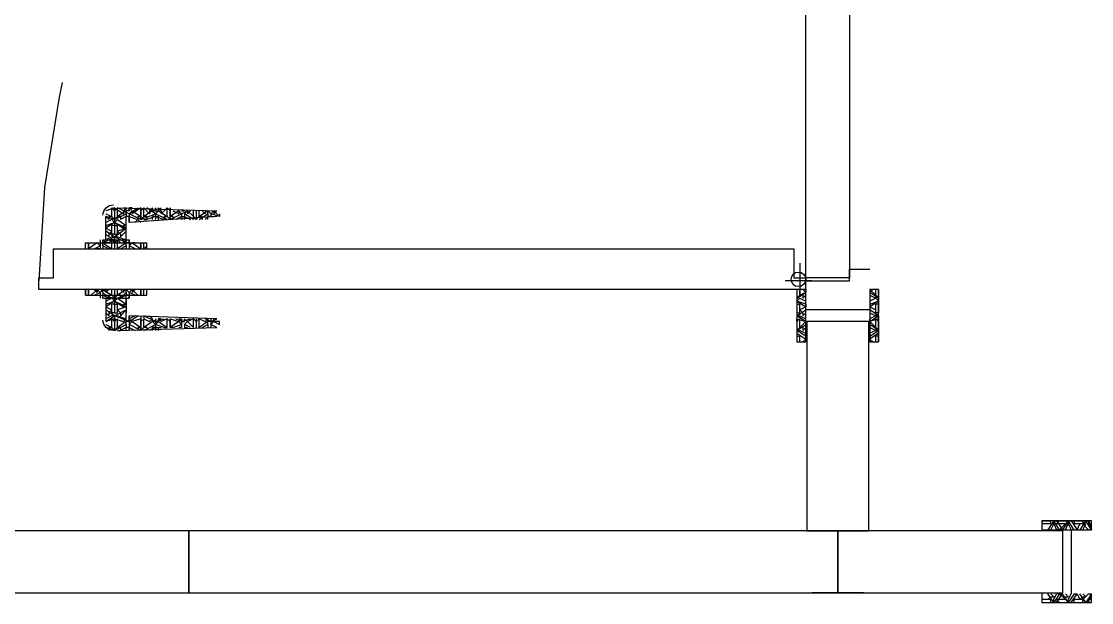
# Model space of a CAD drawing. Header units: centimetres. Extents: x -114 to 2948, y -828 to 1257.
# Drawn here: x 1192.3 to 1295.8, y 377.6 to 433.8 of the extents above; entities that cross this region are included whole.
import ezdxf

# ---------------------------------------------------------------- set-up
doc = ezdxf.new("R2010")
doc.units = ezdxf.units.CM
doc.layers.add('IC_DUVAR_60', color=30, linetype='Continuous')
doc.layers.add('IC_UCLU_H_60', color=1, linetype='Continuous')

# ---------------------------------------------------------------- blocks, each defined once
blk = doc.blocks.new('BOM_I01_1255p0_H_DOLU_PP')
blk.add_lwpolyline([(0, 0), (125.5, 0), (125.5, 6), (0, 6)], close=True)
blk = doc.blocks.new('BOM_I06_627p5_H_DOLU_PP')
blk.add_lwpolyline([(0, 0), (62.75, 0), (62.75, 6), (0, 6)], close=True)
blk = doc.blocks.new('BOM_K01_IC_KAPI_ACIKLIK820')
at = {"color": 133, "linetype": 'Continuous', "lineweight": 25, "true_color": 0x6ec1dd}
for p, q in [((54328.39, 7919.03), (54328.39, 7993.18)), ((54324.44, 7991.77), (54324.44, 7920.16)), ((54324.44, 7988.67), (54323.88, 7988.67)), ((54323.88, 7988.67), (54323.88, 7982.75)), ((54324.44, 7988.67), (54323.88, 7988.67)), ((54323.88, 7988.39), (54324.44, 7988.39)), ((54324.44, 7988.39), (54323.88, 7988.39)), ((54323.88, 7987.54), (54324.44, 7988.39)), ((54324.44, 7988.67), (54324.44, 7988.67)), ((54324.44, 7988.67), (54324.44, 7988.67)), ((54324.44, 7988.39), (54324.44, 7988.39)), ((54328.95, 7988.67), (54328.39, 7988.67)), ((54328.39, 7988.39), (54328.95, 7988.39)), ((54328.95, 7988.39), (54328.39, 7988.39)), ((54328.39, 7987.54), (54328.95, 7988.11)), ((54323.6, 7987.26), (54323.88, 7987.26)), ((54323.88, 7986.7), (54323.6, 7986.98)), ((54323.88, 7986.98), (54323.6, 7986.98)), ((54323.6, 7986.98), (54323.6, 7986.98)), ((54323.6, 7986.98), (54323.6, 7984.44)), ((54323.88, 7987.82), (54323.88, 7987.54)), ((54324.16, 7987.26), (54323.88, 7987.54)), ((54323.88, 7987.54), (54323.88, 7987.54)), ((54323.88, 7987.26), (54323.88, 7987.26)), ((54323.88, 7987.26), (54324.44, 7987.26)), ((54323.88, 7987.26), (54323.88, 7986.98)), ((54323.88, 7987.26), (54323.88, 7987.26)), ((54323.88, 7987.26), (54323.88, 7986.98)), ((54323.88, 7987.26), (54323.88, 7987.26)), ((54324.16, 7986.98), (54323.88, 7986.98)), ((54323.88, 7986.98), (54324.44, 7986.13)), ((54323.88, 7986.98), (54323.88, 7986.98)), ((54324.44, 7987.82), (54324.16, 7987.26)), ((54324.16, 7987.26), (54324.44, 7987.26)), ((54324.44, 7986.41), (54324.16, 7986.98)), ((54324.16, 7986.98), (54324.44, 7986.98)), ((54324.44, 7987.26), (54324.44, 7987.54)), ((54324.44, 7987.26), (54324.44, 7987.26)), ((54324.44, 7987.26), (54324.44, 7987.26)), ((54324.44, 7986.98), (54324.44, 7986.98)), ((54324.44, 7986.98), (54324.44, 7986.98)), ((54324.44, 7986.98), (54324.44, 7986.98)), ((54328.39, 7987.82), (54328.67, 7987.54)), ((54328.67, 7987.26), (54328.39, 7987.54)), ((54328.67, 7987.26), (54328.39, 7987.54)), ((54328.39, 7987.54), (54328.67, 7987.54)), ((54328.39, 7987.26), (54328.39, 7987.26)), ((54328.39, 7987.26), (54328.39, 7987.26)), ((54328.39, 7987.26), (54328.39, 7986.98)), ((54328.67, 7986.98), (54328.39, 7986.98)), ((54328.39, 7986.98), (54328.95, 7986.13)), ((54328.67, 7987.26), (54328.95, 7987.26)), ((54328.67, 7987.26), (54328.95, 7987.26)), ((54328.95, 7986.7), (54328.67, 7986.98)), ((54328.67, 7986.98), (54328.95, 7986.98)), ((54328.95, 7987.26), (54329.24, 7987.26)), ((54328.95, 7987.26), (54328.95, 7987.26)), ((54328.95, 7987.26), (54328.95, 7986.98)), ((54328.95, 7987.26), (54328.95, 7987.26)), ((54328.95, 7986.98), (54328.95, 7986.98)), ((54329.24, 7986.98), (54328.95, 7986.98)), ((54328.95, 7986.98), (54329.24, 7986.41)), ((54328.95, 7986.98), (54328.95, 7986.98)), ((54329.24, 7986.98), (54329.24, 7984.44)), ((54320.5, 7985.85), (54320.78, 7986.7)), ((54320.78, 7985.85), (54320.5, 7986.13)), ((54321.34, 7986.13), (54320.5, 7986.13)), ((54320.5, 7985.85), (54320.5, 7985.85)), ((54320.5, 7985.85), (54320.5, 7985.85)), ((54320.78, 7985.85), (54320.5, 7985.57)), ((54320.5, 7985.85), (54321.06, 7985)), ((54321.06, 7986.7), (54321.34, 7986.13)), ((54321.62, 7985.85), (54321.06, 7984.72)), ((54321.62, 7985.85), (54321.34, 7986.7)), ((54321.34, 7986.7), (54321.62, 7986.41)), ((54323.6, 7986.7), (54321.34, 7986.7)), ((54321.34, 7986.41), (54321.34, 7986.13)), ((54321.34, 7986.41), (54321.62, 7986.41)), ((54321.62, 7985.85), (54321.34, 7986.13)), ((54321.62, 7985.85), (54321.34, 7985.57)), ((54321.62, 7986.13), (54321.9, 7986.7)), ((54321.9, 7985.85), (54321.62, 7986.13)), ((54321.9, 7985.85), (54321.62, 7985.57)), ((54322.19, 7986.7), (54321.9, 7985.85)), ((54321.9, 7985.85), (54322.47, 7986.7)), ((54322.47, 7984.72), (54321.9, 7985.85)), ((54321.9, 7985.85), (54321.9, 7985.85)), ((54321.9, 7985.85), (54321.9, 7985.85)), ((54321.9, 7985.85), (54322.47, 7985)), ((54322.19, 7986.7), (54322.19, 7986.7)), ((54322.19, 7986.7), (54322.47, 7986.7)), ((54322.19, 7985.85), (54322.19, 7986.13)), ((54323.03, 7986.13), (54322.19, 7986.13)), ((54322.19, 7985.85), (54322.19, 7985.57)), ((54322.47, 7986.7), (54322.75, 7986.13)), ((54323.03, 7986.41), (54322.75, 7986.13)), ((54323.03, 7986.7), (54323.31, 7986.41)), ((54323.03, 7986.41), (54323.31, 7986.41)), ((54323.03, 7985.85), (54323.03, 7986.13)), ((54323.03, 7985.85), (54323.03, 7985.57)), ((54323.31, 7986.13), (54323.6, 7986.7)), ((54323.31, 7985.85), (54323.31, 7986.13)), ((54323.31, 7985.85), (54323.6, 7985.85)), ((54323.31, 7985.85), (54323.6, 7985.85)), ((54323.31, 7985.85), (54323.31, 7985.57)), ((54323.31, 7985.85), (54323.6, 7985.85)), ((54323.88, 7985.85), (54323.6, 7986.13)), ((54323.88, 7986.13), (54323.6, 7986.13)), ((54323.6, 7985.85), (54323.88, 7985.85)), ((54323.88, 7985.85), (54323.6, 7985.57)), ((54323.6, 7985.85), (54323.6, 7985.57)), ((54323.88, 7986.7), (54323.88, 7986.7)), ((54323.88, 7986.41), (54323.88, 7986.7)), ((54324.44, 7986.13), (54323.88, 7986.13)), ((54323.88, 7985.85), (54324.44, 7985.85)), ((54324.44, 7986.13), (54324.44, 7986.13)), ((54328.39, 7986.7), (54328.67, 7986.7)), ((54328.39, 7986.41), (54328.67, 7986.7)), ((54328.95, 7986.13), (54328.39, 7986.13)), ((54328.39, 7985.85), (54328.95, 7985.85)), ((54328.95, 7986.41), (54328.95, 7986.13)), ((54328.95, 7986.41), (54329.24, 7986.41)), ((54329.24, 7985.85), (54328.95, 7986.13)), ((54328.95, 7986.13), (54328.95, 7986.13)), ((54328.95, 7986.13), (54328.95, 7986.13)), ((54328.95, 7985.85), (54329.24, 7985.85)), ((54329.24, 7985.85), (54328.95, 7985.57)), ((54329.24, 7986.13), (54329.52, 7986.7)), ((54329.24, 7986.7), (54331.49, 7986.7)), ((54329.24, 7986.41), (54329.24, 7986.41)), ((54329.52, 7985.85), (54329.24, 7986.13)), ((54329.24, 7985.85), (54330.65, 7985.85)), ((54329.24, 7985.85), (54329.24, 7985.57)), ((54329.24, 7985.85), (54329.24, 7985.85)), ((54329.52, 7985.85), (54329.24, 7985.57)), ((54329.8, 7986.7), (54329.52, 7985.85)), ((54329.52, 7985.85), (54330.08, 7986.7)), ((54330.08, 7984.72), (54329.52, 7985.85)), ((54329.52, 7985.85), (54329.52, 7985.85)), ((54329.52, 7985.85), (54329.52, 7985.85)), ((54329.52, 7985.85), (54330.08, 7985)), ((54329.8, 7986.7), (54329.8, 7986.7)), ((54329.8, 7986.7), (54330.08, 7986.7)), ((54329.8, 7985.85), (54329.8, 7986.13)), ((54330.65, 7986.13), (54329.8, 7986.13)), ((54329.8, 7985.85), (54329.8, 7985.57)), ((54330.08, 7986.7), (54330.36, 7986.13)), ((54330.65, 7986.41), (54330.36, 7986.13)), ((54330.65, 7986.7), (54330.93, 7986.41)), ((54330.65, 7986.41), (54330.93, 7986.41)), ((54330.65, 7985.85), (54330.65, 7986.13)), ((54330.65, 7985.85), (54330.65, 7985.57)), ((54330.93, 7986.13), (54331.21, 7986.7)), ((54330.93, 7985.85), (54330.93, 7986.13)), ((54330.93, 7985.85), (54332.34, 7985.85)), ((54330.93, 7985.85), (54331.21, 7985.85)), ((54330.93, 7985.85), (54330.93, 7985.57)), ((54330.93, 7985.85), (54331.21, 7985.85)), ((54331.21, 7985.85), (54331.49, 7986.7)), ((54331.49, 7985.85), (54331.21, 7986.13)), ((54332.05, 7986.13), (54331.21, 7986.13)), ((54331.49, 7985.85), (54331.21, 7985.57)), ((54331.21, 7985.85), (54331.49, 7985)), ((54331.49, 7986.7), (54331.49, 7986.7)), ((54331.49, 7986.7), (54331.49, 7986.7)), ((54331.77, 7986.7), (54332.05, 7986.13)), ((54332.34, 7985.85), (54331.77, 7984.72)), ((54332.34, 7985.85), (54332.05, 7986.7)), ((54332.05, 7986.41), (54332.05, 7986.13)), ((54332.05, 7986.41), (54332.34, 7986.41)), ((54332.34, 7985.85), (54332.05, 7986.13)), ((54332.34, 7985.85), (54332.05, 7985.57)), ((54321.34, 7985.57), (54320.5, 7985.57)), ((54320.5, 7985.57), (54320.78, 7975.98)), ((54320.78, 7985), (54320.5, 7984.72)), ((54320.5, 7985), (54320.5, 7984.72)), ((54320.78, 7984.72), (54321.34, 7985.57)), ((54320.78, 7985), (54321.06, 7985)), ((54321.34, 7985.29), (54321.34, 7985.57)), ((54321.34, 7985.29), (54321.62, 7985.29)), ((54321.34, 7984.72), (54321.62, 7985.29)), ((54321.62, 7985.57), (54322.19, 7984.72)), ((54323.03, 7985.57), (54322.19, 7985.57)), ((54322.19, 7985), (54322.19, 7984.72)), ((54322.19, 7985), (54322.47, 7985)), ((54322.47, 7984.72), (54322.75, 7985.57)), ((54323.03, 7985.29), (54322.75, 7985.57)), ((54322.75, 7984.72), (54323.31, 7985.29)), ((54323.03, 7985.29), (54323.31, 7985.29)), ((54323.31, 7985.57), (54323.6, 7984.72)), ((54323.88, 7985.57), (54323.6, 7985.57)), ((54323.6, 7985.57), (54323.88, 7985.29)), ((54323.88, 7985), (54323.6, 7984.72)), ((54324.44, 7985.57), (54323.88, 7985.57)), ((54323.88, 7984.72), (54324.44, 7985.57)), ((54323.88, 7985.29), (54323.88, 7985)), ((54323.88, 7985), (54323.88, 7985)), ((54324.44, 7985.29), (54324.16, 7984.72)), ((54324.44, 7985.57), (54324.44, 7985.57)), ((54328.95, 7985.57), (54328.39, 7985.57)), ((54328.39, 7984.72), (54328.95, 7985.57)), ((54328.39, 7985.29), (54328.67, 7985)), ((54328.39, 7985), (54328.67, 7985)), ((54328.95, 7985), (54328.67, 7984.72)), ((54329.24, 7985.57), (54328.95, 7985)), ((54328.95, 7985.29), (54328.95, 7985.57)), ((54328.95, 7985.57), (54328.95, 7985.57)), ((54328.95, 7985.57), (54328.95, 7985.57)), ((54328.95, 7985.29), (54329.24, 7985.29)), ((54328.95, 7984.72), (54329.24, 7985.29)), ((54329.24, 7985.57), (54329.8, 7984.72)), ((54329.24, 7985.29), (54329.24, 7985.29)), ((54329.24, 7985.29), (54329.24, 7985.29)), ((54330.65, 7985.57), (54329.8, 7985.57)), ((54329.8, 7985), (54329.8, 7984.72)), ((54329.8, 7985), (54330.08, 7985)), ((54330.08, 7984.72), (54330.36, 7985.57)), ((54330.65, 7985.29), (54330.36, 7985.57)), ((54330.36, 7984.72), (54330.93, 7985.29)), ((54330.65, 7985.29), (54330.93, 7985.29)), ((54330.93, 7985.57), (54331.21, 7984.72)), ((54332.05, 7985.57), (54331.21, 7985.57)), ((54331.49, 7985), (54331.21, 7984.72)), ((54331.49, 7984.72), (54332.05, 7985.57)), ((54331.49, 7985), (54331.49, 7985)), ((54332.05, 7985.29), (54332.05, 7985.57)), ((54332.34, 7985.57), (54332.05, 7975.98)), ((54332.05, 7985.29), (54332.34, 7985.29)), ((54332.05, 7984.72), (54332.34, 7985.29)), ((54332.34, 7985.57), (54332.34, 7985.57)), ((54332.34, 7985.57), (54332.34, 7985.29)), ((54320.78, 7984.72), (54320.5, 7984.72)), ((54320.5, 7984.44), (54320.78, 7984.44)), ((54321.06, 7984.44), (54320.5, 7983.6)), ((54320.78, 7984.16), (54320.5, 7984.44)), ((54320.78, 7984.44), (54320.5, 7984.44)), ((54320.5, 7984.16), (54320.5, 7984.44)), ((54320.5, 7983.31), (54321.06, 7984.16)), ((54320.78, 7984.44), (54320.78, 7984.72)), ((54321.06, 7984.72), (54320.78, 7984.72)), ((54320.78, 7984.44), (54320.78, 7984.44)), ((54321.06, 7984.44), (54320.78, 7984.16)), ((54320.78, 7984.16), (54321.06, 7984.16)), ((54320.78, 7984.16), (54321.34, 7983.31)), ((54321.06, 7984.72), (54321.34, 7984.72)), ((54321.06, 7984.44), (54321.9, 7984.44)), ((54321.06, 7984.44), (54321.34, 7984.44)), ((54321.34, 7984.44), (54321.34, 7984.72)), ((54322.19, 7984.72), (54321.34, 7984.72)), ((54321.34, 7984.44), (54321.34, 7984.44)), ((54321.9, 7984.44), (54321.34, 7984.44)), ((54321.34, 7984.44), (54321.62, 7983.6)), ((54321.34, 7975.98), (54321.9, 7984.44)), ((54321.62, 7983.6), (54321.9, 7983.88)), ((54323.6, 7984.72), (54321.9, 7984.72)), ((54321.9, 7984.44), (54321.9, 7984.44)), ((54322.19, 7984.72), (54322.19, 7984.72)), ((54322.47, 7984.72), (54322.47, 7984.72)), ((54322.75, 7984.72), (54322.75, 7984.72)), ((54323.6, 7984.72), (54322.75, 7984.72)), ((54323.88, 7984.72), (54323.6, 7984.72)), ((54323.6, 7984.72), (54323.6, 7984.72)), ((54323.6, 7984.44), (54323.88, 7984.44)), ((54323.88, 7984.44), (54323.6, 7984.44)), ((54323.88, 7984.44), (54323.88, 7984.72)), ((54323.88, 7984.44), (54323.88, 7984.72)), ((54324.16, 7984.72), (54323.88, 7984.72)), ((54323.88, 7984.44), (54324.44, 7984.44)), ((54323.88, 7984.44), (54323.88, 7984.44)), ((54323.88, 7984.44), (54323.88, 7984.16)), ((54323.88, 7984.44), (54323.88, 7984.44)), ((54324.16, 7984.44), (54323.88, 7984.16)), ((54323.88, 7984.44), (54323.88, 7984.44)), ((54323.88, 7984.16), (54323.88, 7984.16)), ((54323.88, 7983.88), (54323.88, 7984.16)), ((54323.88, 7984.16), (54324.44, 7983.31)), ((54323.88, 7984.16), (54323.88, 7984.16)), ((54324.16, 7984.72), (54324.44, 7984.72)), ((54324.44, 7983.88), (54324.16, 7984.44)), ((54324.16, 7984.44), (54324.44, 7984.44)), ((54324.44, 7984.72), (54324.44, 7984.72)), ((54324.44, 7984.72), (54324.44, 7984.72)), ((54324.44, 7984.72), (54324.44, 7984.72)), ((54324.44, 7984.44), (54324.44, 7984.44)), ((54324.44, 7984.44), (54324.44, 7984.44)), ((54324.44, 7984.44), (54324.44, 7984.44)), ((54328.39, 7984.44), (54328.39, 7984.72)), ((54328.67, 7984.72), (54328.39, 7984.72)), ((54328.39, 7984.44), (54328.39, 7984.44)), ((54328.67, 7984.44), (54328.39, 7984.16)), ((54328.39, 7984.44), (54328.39, 7984.44)), ((54328.67, 7984.44), (54328.39, 7984.16)), ((54328.39, 7984.16), (54328.67, 7984.16)), ((54328.39, 7983.88), (54328.67, 7984.16)), ((54328.39, 7984.16), (54328.95, 7983.6)), ((54328.67, 7984.72), (54328.95, 7984.72)), ((54328.67, 7984.44), (54328.95, 7984.44)), ((54328.67, 7984.44), (54328.95, 7984.44)), ((54328.95, 7984.72), (54328.95, 7984.72)), ((54328.95, 7984.44), (54328.95, 7984.72)), ((54329.24, 7984.72), (54328.95, 7984.72)), ((54328.95, 7984.44), (54329.24, 7984.44)), ((54328.95, 7984.44), (54328.95, 7984.44)), ((54328.95, 7984.44), (54328.95, 7984.44)), ((54329.24, 7984.44), (54328.95, 7984.44)), ((54328.95, 7984.44), (54328.95, 7984.16)), ((54328.95, 7984.44), (54328.95, 7984.44)), ((54328.95, 7984.16), (54328.95, 7984.16)), ((54329.8, 7984.72), (54329.24, 7984.72)), ((54329.24, 7984.72), (54330.65, 7984.72)), ((54329.8, 7984.72), (54329.8, 7984.72)), ((54330.08, 7984.72), (54330.08, 7984.72)), ((54330.36, 7984.72), (54330.36, 7984.72)), ((54331.49, 7984.72), (54330.36, 7984.72)), ((54330.65, 7984.44), (54330.65, 7984.44)), ((54331.49, 7984.44), (54330.93, 7983.6)), ((54331.49, 7984.44), (54330.93, 7984.44)), ((54330.93, 7983.88), (54331.21, 7984.44)), ((54331.21, 7975.98), (54330.93, 7984.44)), ((54331.49, 7984.16), (54331.21, 7984.44)), ((54331.21, 7983.31), (54331.49, 7984.16)), ((54331.49, 7984.44), (54331.49, 7984.72)), ((54331.77, 7984.72), (54331.49, 7984.72)), ((54331.49, 7984.44), (54331.49, 7984.44)), ((54331.77, 7984.44), (54331.49, 7984.16)), ((54331.49, 7984.16), (54331.49, 7984.16)), ((54331.49, 7984.16), (54332.05, 7983.31)), ((54331.77, 7984.72), (54332.05, 7984.72)), ((54332.34, 7983.31), (54331.77, 7984.44)), ((54331.77, 7984.44), (54332.05, 7984.44)), ((54332.05, 7984.44), (54332.05, 7984.72)), ((54332.34, 7984.72), (54332.05, 7984.72)), ((54332.05, 7984.44), (54332.05, 7984.44)), ((54332.34, 7984.44), (54332.05, 7984.44)), ((54332.05, 7984.44), (54332.34, 7983.88)), ((54320.5, 7983.31), (54321.62, 7983.31)), ((54320.5, 7983.31), (54320.5, 7983.31)), ((54320.78, 7983.31), (54320.5, 7983.31)), ((54320.78, 7983.31), (54320.5, 7983.03)), ((54321.34, 7983.31), (54320.5, 7983.31)), ((54320.5, 7983.03), (54320.5, 7983.03)), ((54321.34, 7983.03), (54320.5, 7983.03)), ((54320.5, 7983.03), (54321.06, 7982.47)), ((54320.78, 7982.19), (54321.34, 7983.03)), ((54321.34, 7983.6), (54321.34, 7983.31)), ((54321.34, 7983.6), (54321.62, 7983.6)), ((54321.62, 7983.31), (54321.34, 7983.31)), ((54321.62, 7983.31), (54321.34, 7983.03)), ((54321.34, 7982.75), (54321.34, 7983.03)), ((54321.34, 7982.75), (54321.62, 7982.75)), ((54321.34, 7981.9), (54321.62, 7982.75)), ((54321.9, 7983.31), (54321.62, 7983.6)), ((54321.62, 7983.03), (54321.62, 7982.75)), ((54321.62, 7982.75), (54321.62, 7982.75)), ((54323.88, 7983.31), (54324.44, 7983.31)), ((54324.44, 7983.31), (54323.88, 7983.31)), ((54324.44, 7983.03), (54323.88, 7983.03)), ((54324.44, 7982.75), (54323.88, 7982.75)), ((54324.16, 7982.75), (54324.44, 7983.03)), ((54324.44, 7983.31), (54324.44, 7983.31)), ((54324.44, 7983.03), (54324.44, 7983.03)), ((54328.39, 7983.31), (54328.95, 7983.31)), ((54328.95, 7983.31), (54328.39, 7983.31)), ((54328.95, 7983.03), (54328.39, 7983.03)), ((54328.95, 7982.75), (54328.95, 7982.75)), ((54330.93, 7983.31), (54332.34, 7983.31)), ((54330.93, 7983.31), (54331.21, 7983.31)), ((54331.49, 7981.9), (54330.93, 7983.03)), ((54330.93, 7983.03), (54331.21, 7983.03)), ((54331.49, 7983.31), (54331.21, 7983.31)), ((54331.49, 7983.31), (54331.21, 7983.03)), ((54332.05, 7983.31), (54331.21, 7983.31)), ((54332.05, 7983.03), (54331.21, 7983.03)), ((54331.21, 7983.03), (54331.49, 7982.47)), ((54331.49, 7982.19), (54332.05, 7983.03)), ((54332.34, 7983.03), (54331.77, 7981.9)), ((54332.05, 7983.6), (54332.05, 7983.31)), ((54332.05, 7983.6), (54332.34, 7983.6)), ((54332.34, 7983.31), (54332.05, 7983.31)), ((54332.34, 7983.31), (54332.05, 7983.03)), ((54332.05, 7982.75), (54332.05, 7983.03)), ((54332.05, 7982.75), (54332.34, 7982.75)), ((54320.78, 7982.47), (54320.5, 7982.19)), ((54320.78, 7982.19), (54320.5, 7982.19)), ((54320.5, 7982.19), (54320.5, 7982.19)), ((54320.5, 7981.9), (54320.78, 7981.9)), ((54320.78, 7982.47), (54321.06, 7982.47)), ((54320.78, 7981.9), (54320.78, 7982.19)), ((54321.06, 7981.9), (54320.78, 7982.19)), ((54320.78, 7981.9), (54320.78, 7981.62)), ((54321.06, 7981.9), (54320.78, 7981.62)), ((54321.06, 7981.9), (54321.62, 7981.9)), ((54321.06, 7981.9), (54321.34, 7981.9)), ((54321.06, 7981.9), (54321.34, 7981.9)), ((54321.34, 7981.9), (54321.34, 7982.19)), ((54321.62, 7982.19), (54321.34, 7982.19)), ((54321.34, 7981.9), (54321.34, 7981.62)), ((54321.34, 7981.9), (54321.62, 7981.06)), ((54330.93, 7982.47), (54331.21, 7982.19)), ((54331.49, 7982.47), (54331.21, 7982.19)), ((54331.49, 7982.19), (54331.21, 7982.19)), ((54331.49, 7981.9), (54331.21, 7981.06)), ((54331.49, 7982.47), (54331.49, 7982.47)), ((54331.49, 7981.9), (54331.49, 7982.19)), ((54331.77, 7981.9), (54331.49, 7982.19)), ((54331.49, 7981.9), (54331.49, 7981.62)), ((54331.77, 7981.9), (54331.49, 7981.62)), ((54332.05, 7981.06), (54331.77, 7981.9)), ((54331.77, 7981.9), (54332.05, 7981.9)), ((54331.77, 7981.9), (54332.05, 7981.9)), ((54332.05, 7981.9), (54332.34, 7982.47)), ((54332.05, 7981.9), (54332.05, 7982.19)), ((54332.34, 7982.19), (54332.05, 7982.19)), ((54332.05, 7981.9), (54332.05, 7981.62)), ((54332.05, 7981.9), (54332.05, 7981.34)), ((54320.78, 7981.34), (54320.5, 7981.62)), ((54320.78, 7981.62), (54320.5, 7981.62)), ((54320.5, 7981.62), (54320.5, 7981.62)), ((54320.5, 7980.78), (54321.06, 7981.34)), ((54320.78, 7980.49), (54320.5, 7980.78)), ((54321.34, 7980.78), (54320.5, 7980.78)), ((54320.78, 7981.62), (54321.34, 7980.78)), ((54320.78, 7981.34), (54321.06, 7981.34)), ((54321.62, 7981.62), (54321.34, 7981.62)), ((54321.34, 7981.06), (54321.34, 7980.78)), ((54321.34, 7981.06), (54321.62, 7981.06)), ((54321.62, 7980.49), (54321.34, 7980.78)), ((54321.62, 7980.78), (54321.62, 7981.06)), ((54321.62, 7980.78), (54321.62, 7980.78)), ((54331.49, 7981.34), (54331.21, 7981.62)), ((54331.49, 7981.62), (54331.21, 7981.62)), ((54331.21, 7981.34), (54331.21, 7981.62)), ((54331.21, 7980.78), (54331.49, 7981.34)), ((54331.21, 7980.78), (54331.21, 7980.78)), ((54331.49, 7980.49), (54331.21, 7980.78)), ((54332.05, 7980.78), (54331.21, 7980.78)), ((54331.49, 7981.62), (54332.05, 7980.78)), ((54331.49, 7981.34), (54331.49, 7981.34)), ((54332.34, 7981.62), (54332.05, 7981.62)), ((54332.05, 7981.06), (54332.05, 7980.78)), ((54332.05, 7981.06), (54332.05, 7981.06)), ((54332.05, 7980.78), (54332.05, 7980.78)), ((54320.5, 7980.49), (54321.62, 7980.49)), ((54320.78, 7980.49), (54320.5, 7980.49)), ((54321.34, 7980.49), (54320.5, 7980.49)), ((54320.78, 7979.65), (54321.34, 7980.49)), ((54320.78, 7980.21), (54321.06, 7979.65)), ((54321.06, 7979.37), (54320.78, 7979.65)), ((54321.06, 7979.37), (54320.78, 7979.65)), ((54320.78, 7979.65), (54320.78, 7979.65)), ((54320.78, 7979.65), (54321.06, 7979.65)), ((54321.62, 7980.49), (54321.34, 7980.49)), ((54321.34, 7980.21), (54321.34, 7980.49)), ((54321.34, 7980.21), (54321.62, 7980.21)), ((54321.34, 7979.37), (54321.62, 7979.93)), ((54331.21, 7980.49), (54332.05, 7980.49)), ((54331.21, 7980.49), (54331.21, 7980.49)), ((54331.49, 7980.49), (54331.21, 7980.49)), ((54332.05, 7980.49), (54331.21, 7980.49)), ((54331.21, 7980.49), (54331.49, 7979.65)), ((54331.49, 7979.37), (54331.21, 7979.93)), ((54331.49, 7979.65), (54331.21, 7979.37)), ((54331.21, 7979.65), (54331.21, 7979.37)), ((54331.49, 7979.65), (54332.05, 7980.49)), ((54331.77, 7979.37), (54331.49, 7979.65)), ((54331.49, 7979.65), (54331.49, 7979.65)), ((54332.05, 7980.21), (54331.77, 7979.37)), ((54332.05, 7980.49), (54332.05, 7980.49)), ((54332.05, 7980.21), (54332.05, 7980.49)), ((54332.05, 7980.21), (54332.05, 7980.21)), ((54332.05, 7979.37), (54332.05, 7979.65)), ((54320.78, 7979.37), (54320.78, 7979.37)), ((54320.78, 7979.37), (54320.78, 7979.37)), ((54320.78, 7979.37), (54320.78, 7979.08)), ((54320.78, 7979.37), (54320.78, 7979.37)), ((54321.06, 7979.08), (54320.78, 7978.8)), ((54320.78, 7979.08), (54320.78, 7979.08)), ((54320.78, 7978.8), (54321.06, 7978.8)), ((54320.78, 7978.52), (54321.06, 7978.8)), ((54320.78, 7978.8), (54321.34, 7978.24)), ((54321.06, 7979.37), (54321.62, 7979.37)), ((54321.06, 7979.37), (54321.34, 7979.37)), ((54321.62, 7978.24), (54321.06, 7979.08)), ((54321.06, 7979.08), (54321.34, 7979.08)), ((54321.34, 7979.37), (54321.34, 7979.37)), ((54321.34, 7979.37), (54321.34, 7979.08)), ((54321.62, 7979.37), (54321.34, 7979.37)), ((54321.62, 7979.08), (54321.34, 7979.08)), ((54321.34, 7979.08), (54321.62, 7978.52)), ((54331.49, 7979.37), (54331.21, 7978.52)), ((54331.49, 7979.37), (54331.21, 7979.37)), ((54331.49, 7978.8), (54331.21, 7979.08)), ((54331.49, 7979.08), (54331.21, 7979.08)), ((54331.21, 7979.08), (54331.21, 7979.08)), ((54331.21, 7978.24), (54331.49, 7978.8)), ((54331.49, 7979.37), (54331.49, 7979.37)), ((54331.49, 7979.37), (54331.49, 7979.08)), ((54331.77, 7979.08), (54331.49, 7978.8)), ((54331.49, 7978.8), (54331.49, 7978.8)), ((54331.49, 7978.8), (54332.05, 7978.24)), ((54331.77, 7979.37), (54332.05, 7979.37)), ((54332.05, 7978.52), (54331.77, 7979.08)), ((54331.77, 7979.08), (54332.05, 7979.08)), ((54332.05, 7979.37), (54332.05, 7979.37)), ((54332.05, 7979.37), (54332.05, 7979.37)), ((54332.05, 7979.08), (54332.05, 7979.08)), ((54332.05, 7979.08), (54332.05, 7979.08)), ((54332.05, 7979.08), (54332.05, 7978.8)), ((54321.34, 7978.24), (54320.78, 7978.24)), ((54320.78, 7977.96), (54321.62, 7977.96)), ((54321.34, 7977.67), (54320.78, 7977.67)), ((54320.78, 7976.83), (54321.34, 7977.67)), ((54321.62, 7977.67), (54321.06, 7976.83)), ((54321.62, 7977.96), (54321.34, 7978.24)), ((54321.34, 7978.24), (54321.34, 7978.24)), ((54321.34, 7978.24), (54321.62, 7978.24)), ((54321.62, 7977.96), (54321.34, 7977.67)), ((54321.34, 7977.39), (54321.34, 7977.67)), ((54331.49, 7977.96), (54331.21, 7978.24)), ((54332.05, 7978.24), (54331.21, 7978.24)), ((54331.21, 7977.96), (54332.05, 7977.96)), ((54331.49, 7977.96), (54331.21, 7977.67)), ((54332.05, 7977.67), (54331.21, 7977.67)), ((54331.21, 7977.67), (54331.49, 7977.11)), ((54331.49, 7976.83), (54332.05, 7977.67)), ((54332.05, 7978.24), (54332.05, 7978.24)), ((54332.05, 7977.67), (54332.05, 7977.67)), ((54320.78, 7977.39), (54321.06, 7977.11)), ((54320.78, 7977.11), (54321.06, 7977.11)), ((54321.06, 7976.83), (54320.78, 7976.83)), ((54320.78, 7976.55), (54320.78, 7976.55)), ((54321.06, 7976.55), (54320.78, 7976.26)), ((54320.78, 7976.55), (54320.78, 7976.55)), ((54320.78, 7976.55), (54320.78, 7976.55)), ((54321.06, 7976.55), (54320.78, 7976.26)), ((54321.06, 7976.83), (54321.34, 7976.83)), ((54321.06, 7976.55), (54321.34, 7976.55)), ((54321.06, 7976.55), (54321.34, 7976.55)), ((54321.34, 7977.39), (54321.62, 7977.39)), ((54321.34, 7976.83), (54321.62, 7977.11)), ((54321.34, 7976.55), (54321.34, 7976.83)), ((54321.62, 7976.83), (54321.34, 7976.83)), ((54321.34, 7976.55), (54321.34, 7976.26)), ((54321.34, 7976.55), (54321.34, 7976.26)), ((54331.49, 7976.55), (54331.21, 7977.11)), ((54331.49, 7977.11), (54331.21, 7976.83)), ((54331.49, 7976.83), (54331.21, 7976.83)), ((54331.49, 7976.55), (54331.21, 7975.98)), ((54331.49, 7977.11), (54331.49, 7977.11)), ((54331.49, 7976.55), (54331.49, 7976.83)), ((54331.77, 7976.83), (54331.49, 7976.83)), ((54331.49, 7976.55), (54331.49, 7976.26)), ((54331.77, 7976.55), (54331.49, 7976.26)), ((54332.05, 7977.39), (54331.77, 7976.83)), ((54331.77, 7976.83), (54332.05, 7976.83)), ((54332.05, 7975.98), (54331.77, 7976.55)), ((54331.77, 7976.55), (54332.05, 7976.55)), ((54332.05, 7976.83), (54332.05, 7976.83)), ((54332.05, 7976.55), (54332.05, 7976.55)), ((54320.78, 7976.26), (54321.06, 7976.26)), ((54320.78, 7975.98), (54321.06, 7976.26)), ((54320.78, 7976.26), (54321.34, 7975.7)), ((54321.06, 7975.98), (54321.06, 7975.98)), ((54321.06, 7975.7), (54321.34, 7975.7)), ((54321.34, 7976.26), (54321.34, 7976.26)), ((54321.34, 7975.98), (54321.34, 7975.98)), ((54331.49, 7976.26), (54331.21, 7976.26)), ((54331.49, 7976.26), (54331.21, 7976.26)), ((54331.49, 7976.26), (54331.49, 7976.26)), ((54331.49, 7975.7), (54331.49, 7976.26)), ((54331.49, 7976.26), (54331.77, 7975.7)), ((54331.49, 7975.98), (54331.49, 7975.98)), ((54331.77, 7975.7), (54331.49, 7975.7)), ((54331.77, 7975.98), (54331.77, 7975.98)), ((54327.54, 7918.47), (54327.54, 7921)), ((54247.47, 7919.88), (54248.32, 7919.88)), ((54248.32, 7919.59), (54247.47, 7919.59)), ((54248.6, 7919.88), (54248.04, 7919.03)), ((54248.32, 7919.31), (54248.04, 7919.59)), ((54248.32, 7919.88), (54248.32, 7919.59)), ((54249.16, 7919.03), (54248.6, 7919.88)), ((54248.6, 7919.88), (54248.6, 7919.59)), ((54248.6, 7919.88), (54248.88, 7919.88)), ((54248.6, 7919.59), (54248.88, 7919.03)), ((54249.16, 7919.88), (54248.88, 7919.59)), ((54248.88, 7919.88), (54249.45, 7919.03)), ((54249.73, 7919.59), (54248.88, 7919.59)), ((54249.16, 7919.88), (54249.16, 7919.88)), ((54249.16, 7919.03), (54249.73, 7919.59)), ((54250.01, 7919.88), (54249.45, 7919.03)), ((54250.01, 7919.88), (54249.73, 7919.59)), ((54249.73, 7919.31), (54249.73, 7919.59)), ((54250.57, 7919.03), (54250.01, 7919.88)), ((54250.01, 7919.88), (54250.01, 7919.88)), ((54250.01, 7919.88), (54250.01, 7919.59)), ((54250.01, 7919.88), (54250.29, 7919.88)), ((54250.01, 7919.59), (54250.29, 7919.03)), ((54250.29, 7919.88), (54250.86, 7919.03)), ((54250.57, 7919.88), (54250.57, 7919.88)), ((54250.57, 7919.88), (54250.57, 7919.59)), ((54251.42, 7919.59), (54250.57, 7919.59)), ((54250.86, 7919.03), (54251.14, 7919.59)), ((54251.7, 7919.88), (54251.14, 7919.03)), ((54251.42, 7919.31), (54251.14, 7919.59)), ((54251.42, 7919.88), (54251.42, 7919.88)), ((54251.42, 7919.88), (54251.42, 7919.59)), ((54251.7, 7919.88), (54251.42, 7919.59)), ((54251.42, 7919.59), (54251.98, 7919.03)), ((54252.27, 7919.03), (54251.7, 7919.88)), ((54251.7, 7919.88), (54252.27, 7919.88)), ((54251.7, 7919.88), (54251.98, 7919.88)), ((54251.98, 7919.88), (54251.98, 7919.88)), ((54251.98, 7919.88), (54251.98, 7919.59)), ((54251.98, 7919.88), (54252.27, 7919.03)), ((54252.27, 7919.59), (54251.98, 7919.59)), ((54325.85, 7919.59), (54328.95, 7919.59)), ((54328.95, 7919.59), (54328.39, 7919.59)), ((54329.24, 7919.88), (54328.67, 7919.03)), ((54328.67, 7919.03), (54328.95, 7919.59)), ((54329.24, 7919.88), (54328.95, 7919.59)), ((54328.95, 7919.31), (54328.95, 7919.59)), ((54329.24, 7919.88), (54329.24, 7919.88)), ((54329.24, 7919.88), (54329.24, 7919.88)), ((54329.52, 7919.88), (54329.24, 7919.59)), ((54329.24, 7919.59), (54329.52, 7919.03)), ((54329.8, 7919.03), (54329.52, 7919.88)), ((54329.52, 7919.88), (54329.52, 7919.88)), ((54329.52, 7919.88), (54330.08, 7919.03)), ((54329.8, 7919.88), (54329.8, 7919.88)), ((54329.8, 7919.88), (54329.8, 7919.59)), ((54330.65, 7919.59), (54329.8, 7919.59)), ((54330.08, 7919.03), (54330.36, 7919.59)), ((54330.93, 7919.88), (54330.36, 7919.03)), ((54330.65, 7919.31), (54330.36, 7919.59)), ((54330.65, 7919.88), (54330.65, 7919.88)), ((54330.65, 7919.88), (54330.65, 7919.59)), ((54331.49, 7919.03), (54330.93, 7919.88)), ((54330.93, 7919.88), (54330.93, 7919.59)), ((54330.93, 7919.88), (54331.21, 7919.88)), ((54330.93, 7919.59), (54331.21, 7919.03)), ((54331.49, 7919.88), (54331.21, 7919.88)), ((54331.49, 7919.88), (54331.21, 7919.59)), ((54331.21, 7919.88), (54331.49, 7919.03)), ((54332.05, 7919.59), (54331.21, 7919.59)), ((54331.49, 7919.03), (54332.05, 7919.59)), ((54332.34, 7919.88), (54331.77, 7919.03)), ((54332.34, 7919.88), (54332.05, 7919.59)), ((54332.05, 7919.31), (54332.05, 7919.59)), ((54332.9, 7919.03), (54332.34, 7919.88)), ((54332.34, 7919.88), (54332.34, 7919.88)), ((54332.34, 7919.88), (54332.34, 7919.59)), ((54332.34, 7919.88), (54332.62, 7919.88)), ((54332.34, 7919.59), (54332.62, 7919.03)), ((54332.62, 7919.88), (54333.18, 7919.03)), ((54332.9, 7919.88), (54332.9, 7919.88)), ((54332.9, 7919.88), (54332.9, 7919.59)), ((54333.46, 7919.59), (54332.9, 7919.59)), ((54248.32, 7919.31), (54248.6, 7919.31)), ((54248.32, 7919.03), (54248.6, 7919.31)), ((54249.16, 7919.03), (54248.88, 7919.03)), ((54249.16, 7919.03), (54249.45, 7919.03)), ((54249.73, 7919.31), (54250.01, 7919.31)), ((54249.73, 7919.03), (54250.01, 7919.31)), ((54250.29, 7912.83), (54250.29, 7919.03)), ((54250.57, 7919.03), (54250.57, 7919.03)), ((54250.57, 7919.03), (54250.86, 7919.03)), ((54251.42, 7919.31), (54251.7, 7919.31)), ((54251.42, 7919.03), (54251.7, 7919.31)), ((54251.98, 7919.03), (54251.98, 7919.03)), ((54251.98, 7919.03), (54252.27, 7919.03)), ((54252.27, 7919.03), (54252.27, 7919.03)), ((54327.54, 7919.03), (54253.39, 7919.03)), ((54327.26, 7914.8), (54327.26, 7919.03)), ((54328.39, 7919.31), (54328.67, 7919.03)), ((54328.39, 7919.03), (54328.67, 7919.03)), ((54328.95, 7919.31), (54329.24, 7919.31)), ((54328.95, 7919.03), (54329.24, 7919.31)), ((54329.8, 7919.03), (54329.8, 7919.03)), ((54329.8, 7919.03), (54330.08, 7919.03)), ((54330.36, 7912.83), (54330.36, 7919.03)), ((54330.65, 7919.31), (54330.93, 7919.31)), ((54330.65, 7919.03), (54330.93, 7919.31)), ((54331.49, 7919.03), (54331.21, 7919.03)), ((54331.49, 7919.03), (54331.49, 7919.03)), ((54332.05, 7919.31), (54332.34, 7919.31)), ((54332.05, 7919.03), (54332.34, 7919.31)), ((54332.9, 7919.03), (54332.9, 7919.03)), ((54332.9, 7919.03), (54333.18, 7919.03)), ((54333.18, 7919.03), (54333.46, 7919.31)), ((54333.46, 7919.03), (54333.46, 7919.03)), ((54253.39, 7914.8), (54327.26, 7914.8)), ((54326.42, 7914.8), (54326.42, 7912.83)), ((54248.6, 7911.98), (54248.04, 7912.83)), ((54248.32, 7912.83), (54248.6, 7912.26)), ((54249.16, 7912.83), (54248.6, 7911.98)), ((54248.6, 7912.26), (54248.88, 7912.83)), ((54249.16, 7912.83), (54248.88, 7912.83)), ((54248.88, 7911.98), (54249.45, 7912.83)), ((54249.16, 7912.83), (54249.45, 7912.83)), ((54249.16, 7912.83), (54249.73, 7912.26)), ((54250.01, 7911.98), (54249.45, 7912.83)), ((54249.73, 7912.83), (54250.01, 7912.26)), ((54250.57, 7912.83), (54250.01, 7911.98)), ((54250.01, 7912.26), (54250.29, 7912.83)), ((54250.29, 7911.98), (54250.86, 7912.83)), ((54250.57, 7912.83), (54250.57, 7912.83)), ((54250.57, 7912.83), (54250.86, 7912.83)), ((54250.86, 7912.83), (54251.14, 7912.26)), ((54251.7, 7911.98), (54251.14, 7912.83)), ((54251.42, 7912.26), (54251.98, 7912.83)), ((54251.42, 7912.83), (54251.7, 7912.26)), ((54252.27, 7912.83), (54251.7, 7911.98)), ((54251.98, 7912.83), (54251.98, 7912.83)), ((54251.98, 7912.83), (54252.27, 7912.83)), ((54251.98, 7911.98), (54252.27, 7912.83)), ((54252.27, 7912.83), (54252.27, 7912.83)), ((54328.39, 7912.83), (54328.67, 7912.83)), ((54328.39, 7912.55), (54328.67, 7912.83)), ((54328.39, 7912.83), (54328.95, 7912.26)), ((54329.24, 7911.98), (54328.67, 7912.83)), ((54328.95, 7912.83), (54329.24, 7912.26)), ((54329.24, 7912.26), (54329.52, 7912.83)), ((54329.8, 7912.83), (54329.52, 7911.98)), ((54329.52, 7911.98), (54330.08, 7912.83)), ((54329.8, 7912.83), (54329.8, 7912.83)), ((54329.8, 7912.83), (54330.08, 7912.83)), ((54330.08, 7912.83), (54330.36, 7912.26)), ((54330.93, 7911.98), (54330.36, 7912.83)), ((54330.65, 7912.83), (54330.93, 7912.26)), ((54331.49, 7912.83), (54330.93, 7911.98)), ((54330.93, 7912.26), (54331.21, 7912.83)), ((54331.49, 7912.83), (54331.21, 7912.83)), ((54331.21, 7911.98), (54331.49, 7912.83)), ((54331.49, 7912.83), (54331.49, 7912.83)), ((54331.49, 7912.83), (54332.05, 7912.26)), ((54332.34, 7911.98), (54331.77, 7912.83)), ((54332.05, 7912.83), (54332.34, 7912.26)), ((54332.34, 7912.26), (54332.62, 7912.83)), ((54332.62, 7911.98), (54333.18, 7912.83)), ((54332.9, 7912.83), (54332.9, 7912.83)), ((54332.9, 7912.83), (54333.18, 7912.83)), ((54333.18, 7912.83), (54333.46, 7912.55)), ((54333.46, 7912.83), (54333.46, 7912.83)), ((54248.32, 7912.26), (54247.47, 7912.26)), ((54247.47, 7911.98), (54248.32, 7911.98)), ((54248.32, 7912.26), (54248.04, 7912.26)), ((54248.32, 7912.26), (54248.32, 7911.98)), ((54248.32, 7912.26), (54248.6, 7912.26)), ((54249.16, 7911.98), (54248.88, 7912.26)), ((54249.73, 7912.26), (54248.88, 7912.26)), ((54249.16, 7911.98), (54249.16, 7911.98)), ((54250.01, 7911.98), (54249.73, 7912.26)), ((54249.73, 7912.26), (54249.73, 7912.26)), ((54249.73, 7912.26), (54250.01, 7912.26)), ((54250.01, 7911.98), (54250.01, 7912.26)), ((54250.01, 7911.98), (54250.01, 7911.98)), ((54250.01, 7911.98), (54250.29, 7911.98)), ((54250.57, 7911.98), (54250.57, 7912.26)), ((54251.42, 7912.26), (54250.57, 7912.26)), ((54250.57, 7911.98), (54250.57, 7911.98)), ((54251.42, 7912.26), (54251.14, 7912.26)), ((54251.42, 7911.98), (54251.42, 7912.26)), ((54251.7, 7911.98), (54251.42, 7912.26)), ((54251.42, 7912.26), (54251.7, 7912.26)), ((54251.42, 7911.98), (54251.42, 7911.98)), ((54251.7, 7911.98), (54252.27, 7911.98)), ((54251.7, 7911.98), (54251.98, 7911.98)), ((54251.98, 7911.98), (54251.98, 7912.26)), ((54252.27, 7912.26), (54251.98, 7912.26)), ((54251.98, 7911.98), (54251.98, 7911.98)), ((54328.95, 7912.26), (54328.39, 7912.26)), ((54329.24, 7911.98), (54328.95, 7912.26)), ((54328.95, 7912.26), (54328.95, 7912.26)), ((54328.95, 7912.26), (54329.24, 7912.26)), ((54329.52, 7911.98), (54329.24, 7912.26)), ((54329.24, 7911.98), (54329.24, 7911.98)), ((54329.24, 7911.98), (54329.24, 7911.98)), ((54329.52, 7911.98), (54329.52, 7911.98)), ((54329.8, 7911.98), (54329.8, 7912.26)), ((54330.65, 7912.26), (54329.8, 7912.26)), ((54329.8, 7911.98), (54329.8, 7911.98)), ((54330.65, 7912.26), (54330.36, 7912.26)), ((54330.65, 7911.98), (54330.65, 7912.26)), ((54330.65, 7912.26), (54330.93, 7912.26)), ((54330.65, 7911.98), (54330.65, 7911.98)), ((54330.93, 7911.98), (54330.93, 7912.26)), ((54330.93, 7911.98), (54331.21, 7911.98)), ((54331.49, 7911.98), (54331.21, 7912.26)), ((54332.05, 7912.26), (54331.21, 7912.26)), ((54331.49, 7911.98), (54331.49, 7911.98)), ((54332.05, 7912.26), (54332.05, 7912.26)), ((54332.05, 7912.26), (54332.34, 7912.26)), ((54332.34, 7911.98), (54332.34, 7912.26)), ((54332.34, 7911.98), (54332.62, 7911.98)), ((54332.9, 7911.98), (54332.9, 7912.26)), ((54333.46, 7912.26), (54332.9, 7912.26)), ((54332.9, 7911.98), (54332.9, 7911.98))]:
    blk.add_line(p, q, dxfattribs=at)
at = {"color": 7, "linetype": 'Continuous', "lineweight": 25}
blk.add_lwpolyline([(54308.37, 7990.93), (54309.78, 7991.21), (54318.52, 7992.62), (54327.54, 7993.18)], dxfattribs=at)
at = {"color": 133, "linetype": 'Continuous', "lineweight": 25, "true_color": 0x6ec1dd}
for points in [[(54328.39, 7993.18), (54327.26, 7993.18), (54327.26, 7991.77), (54324.44, 7991.77)], [(54328.39, 7988.67), (54328.95, 7988.67), (54328.95, 7982.75), (54328.39, 7982.75)], [(54323.88, 7986.98), (54323.6, 7986.41), (54323.31, 7985.85), (54322.47, 7984.72)], [(54328.95, 7987.82), (54328.67, 7987.26), (54328.39, 7986.98)], [(54320.5, 7985.85), (54321.62, 7985.85), (54323.03, 7985.85)], [(54323.88, 7984.72), (54323.6, 7985.29), (54323.31, 7985.85), (54322.75, 7986.7)], [(54323.6, 7985.85), (54323.6, 7986.13), (54323.88, 7986.41)], [(54329.24, 7985.85), (54329.24, 7986.13), (54328.95, 7986.7)], [(54331.49, 7984.44), (54330.93, 7985.85), (54330.36, 7986.7)], [(54331.49, 7986.7), (54330.93, 7985.85), (54330.36, 7984.72)], [(54321.62, 7983.31), (54321.06, 7984.44), (54320.5, 7985.57)], [(54328.95, 7983.88), (54328.67, 7984.44), (54328.39, 7984.72)], [(54330.93, 7984.44), (54331.49, 7984.44), (54332.34, 7984.44)], [(54321.62, 7983.31), (54321.06, 7981.9), (54320.5, 7981.34)], [(54321.62, 7980.78), (54321.06, 7981.9), (54320.5, 7982.75)], [(54331.21, 7981.9), (54331.49, 7981.9), (54332.34, 7981.9)], [(54321.62, 7980.49), (54321.06, 7979.37), (54320.78, 7978.8)], [(54331.21, 7979.37), (54331.49, 7979.37), (54332.05, 7979.37)], [(54321.34, 7975.7), (54321.06, 7976.55), (54320.78, 7976.83)], [(54331.21, 7976.55), (54331.49, 7976.55), (54332.05, 7976.55)], [(54247.47, 7919.03), (54247.47, 7919.88), (54252.27, 7919.88), (54252.27, 7919.03)], [(54248.6, 7919.88), (54250.01, 7919.88), (54251.42, 7919.88)], [(54324.44, 7920.16), (54327.26, 7920.16), (54327.26, 7919.03)], [(54328.39, 7919.03), (54328.39, 7919.88), (54333.46, 7919.88), (54333.46, 7919.03), (54327.54, 7919.03)], [(54328.39, 7919.88), (54329.24, 7919.88), (54330.65, 7919.88)], [(54330.93, 7919.88), (54332.34, 7919.88), (54333.46, 7919.88)], [(54327.54, 7919.03), (54327.54, 7914.8), (54326.42, 7914.8)], [(54332.9, 7912.83), (54332.34, 7911.98), (54332.05, 7912.26)], [(54248.6, 7912.26), (54248.6, 7911.98), (54248.88, 7911.98)], [(54248.6, 7911.98), (54250.01, 7911.98), (54251.42, 7911.98)], [(54328.39, 7911.98), (54329.24, 7911.98), (54330.65, 7911.98)], [(54330.93, 7911.98), (54332.34, 7911.98), (54333.46, 7911.98)]]:
    blk.add_lwpolyline(points, dxfattribs=at)
for points in [[(54247.47, 7912.83), (54252.27, 7912.83), (54252.27, 7911.98), (54247.47, 7911.98)], [(54328.39, 7912.83), (54333.46, 7912.83), (54333.46, 7911.98), (54328.39, 7911.98)]]:
    blk.add_lwpolyline(points, close=True, dxfattribs=at)
for points in [[(54321.2, 7986.98), (54320.93, 7986.98), (54320.67, 7986.87), (54320.49, 7986.67)], [(54332.06, 7986.67), (54331.88, 7986.87), (54331.62, 7986.98), (54331.35, 7986.98)], [(54320.49, 7986.67), (54320.3, 7986.48), (54320.2, 7986.22), (54320.21, 7985.95)], [(54332.34, 7985.95), (54332.35, 7986.22), (54332.25, 7986.48), (54332.06, 7986.67)], [(54327.4, 7920.44), (54327.01, 7920.44), (54326.7, 7920.12), (54326.7, 7919.74)], [(54326.7, 7919.74), (54326.7, 7919.35), (54327.01, 7919.03), (54327.4, 7919.03)], [(54328.11, 7919.74), (54328.11, 7920.12), (54327.79, 7920.44), (54327.4, 7920.44)], [(54327.4, 7919.03), (54327.79, 7919.03), (54328.11, 7919.35), (54328.11, 7919.74)]]:
    blk.add_open_spline(points, degree=3, dxfattribs=at)
blk = doc.blocks.new('BOM_I11_1255p0_H_K01_PM')
blk.add_lwpolyline([(0, 0), (21.75, 0), (21.75, 6), (0, 6)], close=True)
at = {"yscale": -1}
blk.add_blockref('BOM_K01_IC_KAPI_ACIKLIK820', (-54227.72, 7918.93), dxfattribs=at)
blk = doc.blocks.new('BOM_I04_1225p0_V_K01_MP')
blk.add_lwpolyline([(0, 0), (6, 0), (6, 20.25), (0, 20.25)], close=True)
at = {"xscale": -1, "rotation": 90}
blk.add_blockref('BOM_K01_IC_KAPI_ACIKLIK820', (7918.93, 54351.72), dxfattribs=at)
blk = doc.blocks.new('BOM_B03_UCLU_H_60')
at = {"color": 31}
for p, q in [((7543.68, 804.49), (7543.68, 809.49)), ((7552.18, 809.99), (7549.68, 809.99)), ((7549.68, 809.99), (7549.68, 803.99)), ((7549.68, 804.49), (7549.68, 809.49)), ((7549.68, 806.99), (7543.68, 806.99)), ((7543.68, 806.99), (7543.68, 804.49)), ((7549.68, 804.49), (7549.68, 806.99)), ((7549.68, 803.99), (7552.18, 803.99))]:
    blk.add_line(p, q, dxfattribs=at)

msp = doc.modelspace()

# ---------------------------------------------------------------- block references
at = {"layer": 'IC_DUVAR_60'}
for name, p in [('BOM_I04_1225p0_V_K01_MP', (1268.25, 384.5)), ('BOM_I11_1255p0_H_K01_PM', (1271.25, 378.5)), ('BOM_I01_1255p0_H_DOLU_PP', (1083, 378.5)), ('BOM_I06_627p5_H_DOLU_PP', (1208.5, 378.5))]:
    msp.add_blockref(name, p, dxfattribs=at)
at = {"layer": 'IC_UCLU_H_60', "rotation": 90}
msp.add_blockref('BOM_B03_UCLU_H_60', (2078.24, -7165.178), dxfattribs=at)

doc.saveas('drawing.dxf')
